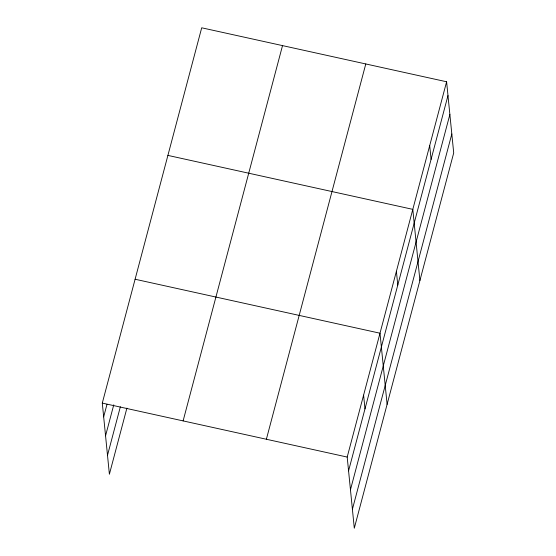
<?xml version="1.0" encoding="UTF-8"?>
<svg xmlns="http://www.w3.org/2000/svg" width="556" height="556" viewBox="0 0 556 556"><rect width="100%" height="100%" fill="white"/><g stroke="black" fill="none" stroke-linecap="round" stroke-linejoin="round"><path stroke-width="0.83" d="M126.907 408.125L109.393 474.233L102.29 403.093L201.703 27.8L446.607 81.767L453.71 152.907L354.297 528.2L347.194 457.06L446.607 81.767M103.666 416.875L106.995 404.323M105.557 435.8L113.758 404.837M107.503 455.301L120.36 406.77M183.112 420.899L282.524 45.606M266.38 439.247L365.785 63.954M348.57 470.842L447.983 95.549M350.461 489.767L449.873 114.473M352.407 509.268L451.82 133.982M167.905 155.402L412.809 209.362L419.905 280.509M135.101 279.244L379.998 333.211L387.101 404.351M102.29 403.093L347.194 457.06M429.705 145.568L431.081 159.35M396.4 271.286L397.776 285.068M363.596 395.135L364.972 408.917"/></g></svg>
